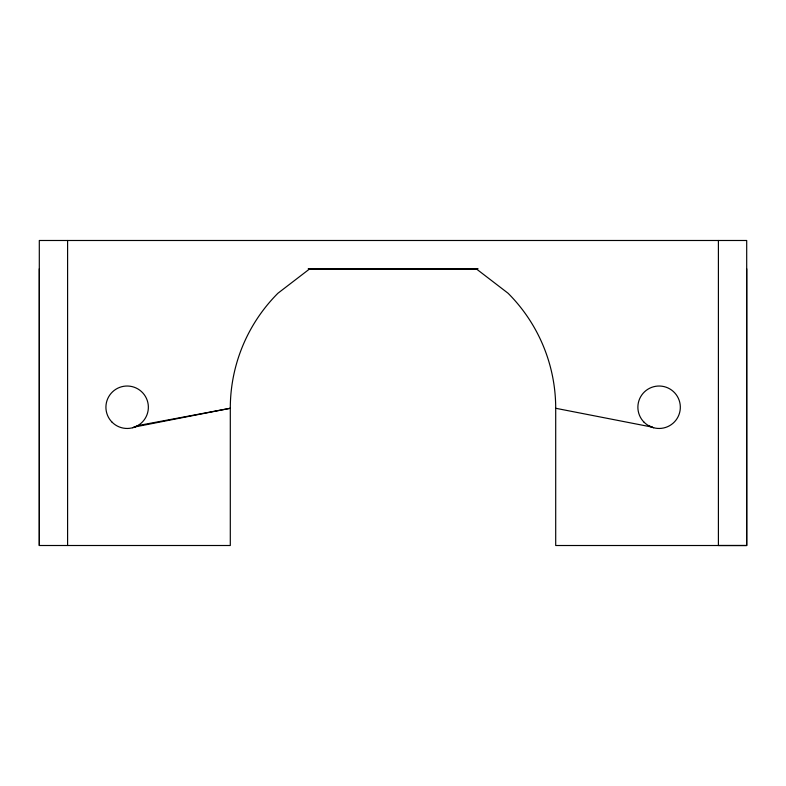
<?xml version="1.0" encoding="UTF-8"?>
<svg xmlns="http://www.w3.org/2000/svg" width="786" height="786" viewBox="0 0 786 786"><rect width="100%" height="100%" fill="white"/><g stroke="black" fill="none" stroke-linecap="round" stroke-linejoin="round"><path stroke-width="1.18" d="M746.7 268.783L746.7 545.513L555.702 545.513L555.702 408.278A162.702 162.702 0 0 0 508.051 293.227L476.385 268.93L309.488 269.028L277.949 293.227A162.702 162.702 0 0 0 230.298 408.278L230.298 545.504L39.3 545.504L39.3 268.783M132.638 427.741L137.756 425.619L230.298 408.278L134.249 427.073M308.446 268.773L477.554 268.743M308.269 268.783L478.035 268.783M555.702 408.278L652.016 427.083M648.499 425.619L653.618 427.741M718.404 240.487L718.404 545.513L746.7 545.513L746.7 240.487L39.3 240.487L39.3 545.504M67.596 240.487L67.596 545.504M353.366 268.743L351.971 268.743L353.366 268.753M434.029 268.733L432.634 268.733L434.029 268.733M112.133 422.249A21.222 21.222 0 0 0 147.64 412.738A21.222 21.222 0 0 0 121.653 386.741A21.222 21.222 0 0 0 112.133 422.249M644.098 422.249A21.222 21.222 0 0 0 679.605 412.738A21.222 21.222 0 0 0 653.618 386.741A21.222 21.222 0 0 0 644.098 422.249"/></g></svg>
